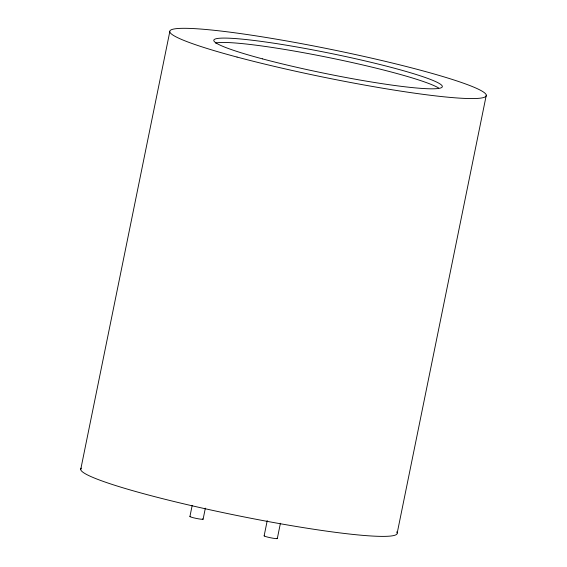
<?xml version="1.0" encoding="UTF-8"?>
<svg xmlns="http://www.w3.org/2000/svg" width="567" height="567" viewBox="0 0 567 567"><rect width="100%" height="100%" fill="white"/><g stroke="black" fill="none" stroke-linecap="round" stroke-linejoin="round"><path stroke-width="0.85" d="M80.712 469.504L169.788 31.702M189.924 516.523L192.163 505.509M203.114 519.174L205.353 508.16M264.13 535.858L267.234 520.605M277.32 538.515L280.417 523.263M397.212 532.994L486.288 95.185M277.043 538.289A6.726 0.595 11.5 0 1 270.523 537.757A6.726 0.595 11.5 0 1 264.534 535.73M202.681 518.876A6.726 0.595 11.5 0 1 196.083 518.373A6.726 0.595 11.5 0 1 190.71 516.388M396.702 531.881A161.475 14.352 11.5 0 1 238.381 515.779A161.475 14.352 11.5 0 1 81.329 468.144M215.446 43.042A116.625 10.369 11.5 0 1 326.826 57.182A116.625 10.369 11.5 0 1 438.709 88.034M237.049 57.069A161.475 14.352 11.5 0 0 485.671 96.553A161.475 14.352 11.5 0 0 261.387 36.713A161.475 14.352 11.5 0 0 237.049 57.069M262.323 58.84A116.625 10.369 11.5 0 0 441.884 87.353A116.625 10.369 11.5 0 0 279.9 44.141A116.625 10.369 11.5 0 0 262.323 58.84"/></g></svg>
